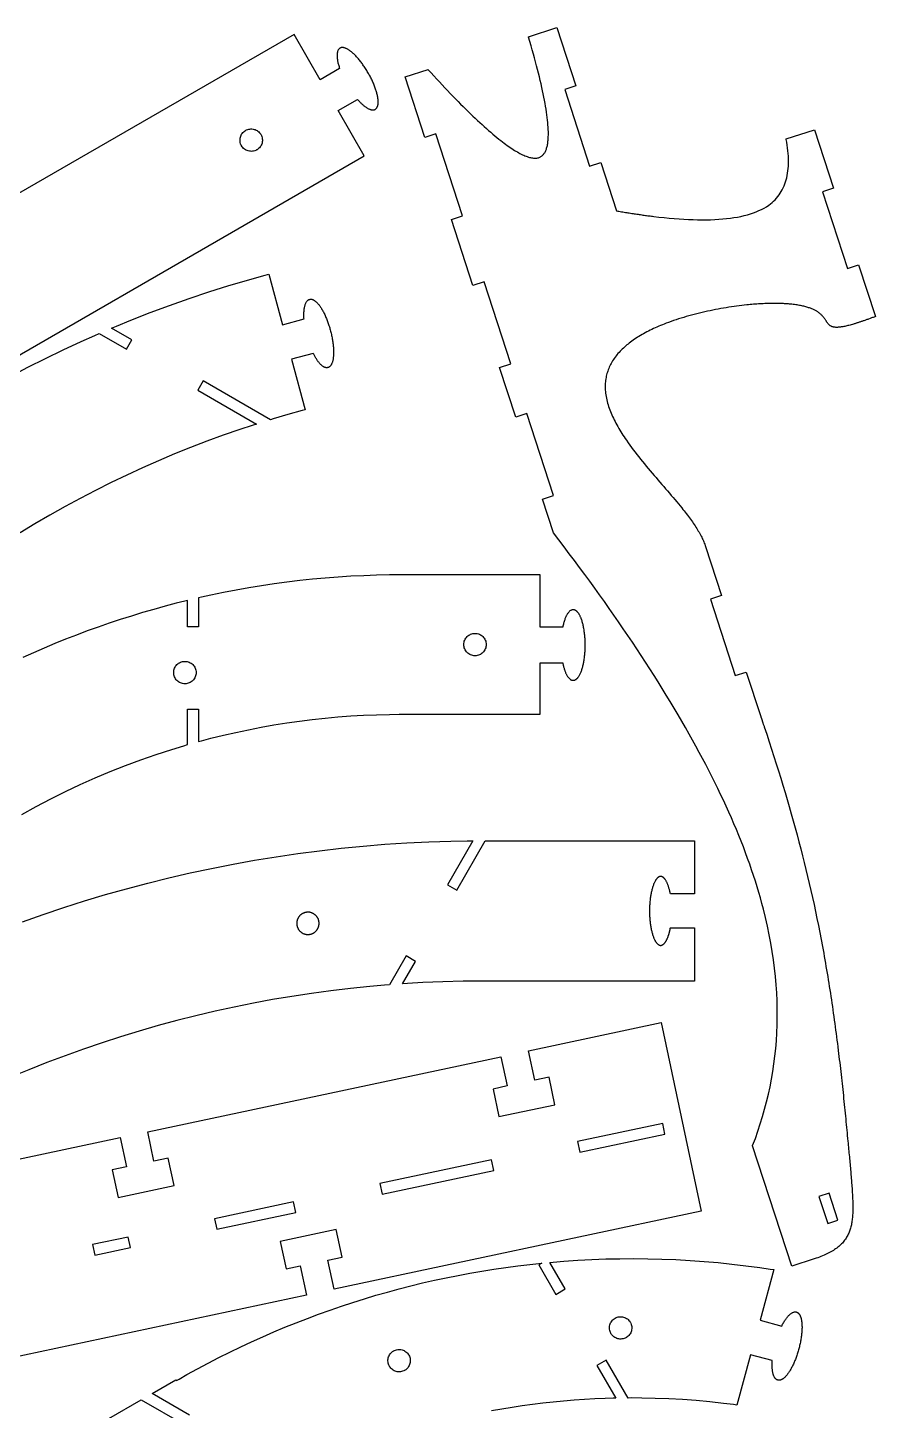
# Model space of a CAD drawing. Extents: x 0 to 281, y 0 to 387.
# Drawn here: x 135.7 to 281.4, y 148.9 to 386.7 of the extents above; entities that cross this region are included whole.
import ezdxf

# ---------------------------------------------------------------- set-up
doc = ezdxf.new("R2010")
doc.units = 0
doc.layers.get('0').update_dxf_attribs({"linetype": 'CONTINUOUS'})

msp = doc.modelspace()

# ---------------------------------------------------------------- linework, layer by layer
at = {"color": 0}
for points in [[(109.138, 315.919), (193.542, 364.651), (189.042, 372.444), (192.388, 374.376), (192.481, 374.269), (192.576, 374.167), (192.669, 374.065), (192.763, 373.967), (192.856, 373.872), (192.95, 373.781), (193.042, 373.692), (193.135, 373.606), (193.224, 373.522), (193.317, 373.442), (193.406, 373.365), (193.497, 373.292), (193.586, 373.219), (193.674, 373.154), (193.761, 373.09), (193.847, 373.031), (193.933, 372.974), (194.018, 372.919), (194.101, 372.869), (194.183, 372.824), (194.265, 372.781), (194.346, 372.743), (194.425, 372.708), (194.501, 372.678), (194.578, 372.649), (194.653, 372.626), (194.726, 372.606), (194.799, 372.592), (194.869, 372.581), (194.938, 372.574), (195.006, 372.569), (195.054, 372.569), (195.103, 372.574), (195.149, 372.581), (195.196, 372.588), (195.242, 372.599), (195.285, 372.612), (195.328, 372.628), (195.368, 372.644), (195.408, 372.665), (195.447, 372.688), (195.485, 372.713), (195.519, 372.737), (195.556, 372.768), (195.587, 372.799), (195.621, 372.833), (195.651, 372.868), (195.681, 372.906), (195.708, 372.944), (195.735, 372.987), (195.76, 373.031), (195.783, 373.078), (195.806, 373.124), (195.825, 373.174), (195.844, 373.226), (195.861, 373.281), (195.876, 373.335), (195.89, 373.393), (195.903, 373.451), (195.913, 373.513), (195.922, 373.574), (195.933, 373.678), (195.938, 373.785), (195.942, 373.897), (195.942, 374.013), (195.936, 374.133), (195.928, 374.256), (195.915, 374.385), (195.899, 374.517), (195.881, 374.649), (195.856, 374.787), (195.831, 374.929), (195.8, 375.074), (195.767, 375.219), (195.731, 375.369), (195.69, 375.522), (195.647, 375.676), (195.599, 375.833), (195.55, 375.992), (195.497, 376.151), (195.442, 376.315), (195.381, 376.479), (195.321, 376.644), (195.256, 376.813), (195.188, 376.981), (195.117, 377.149), (195.043, 377.319), (194.967, 377.492), (194.888, 377.662), (194.806, 377.835), (194.721, 378.006), (194.633, 378.179), (194.544, 378.351), (194.453, 378.522), (194.358, 378.692), (194.263, 378.862), (194.165, 379.033), (194.065, 379.201), (193.962, 379.368), (193.861, 379.531), (193.756, 379.694), (193.651, 379.858), (193.544, 380.018), (193.436, 380.174), (193.326, 380.331), (193.217, 380.485), (193.106, 380.635), (192.994, 380.783), (192.883, 380.928), (192.769, 381.069), (192.658, 381.21), (192.544, 381.344), (192.431, 381.478), (192.318, 381.606), (192.206, 381.731), (192.093, 381.851), (191.981, 381.969), (191.868, 382.081), (191.756, 382.19), (191.644, 382.293), (191.536, 382.393), (191.426, 382.487), (191.342, 382.556), (191.256, 382.624), (191.174, 382.688), (191.092, 382.751), (191.01, 382.81), (190.928, 382.862), (190.847, 382.917), (190.768, 382.965), (190.688, 383.011), (190.611, 383.054), (190.535, 383.092), (190.46, 383.129), (190.385, 383.162), (190.313, 383.192), (190.24, 383.217), (190.169, 383.24), (190.099, 383.26), (190.031, 383.274), (189.965, 383.287), (189.899, 383.294), (189.836, 383.299), (189.774, 383.301), (189.712, 383.299), (189.653, 383.293), (189.596, 383.283), (189.54, 383.269), (189.486, 383.253), (189.433, 383.231), (189.383, 383.206), (189.335, 383.178), (189.274, 383.133), (189.217, 383.083), (189.163, 383.026), (189.117, 382.965), (189.072, 382.894), (189.033, 382.822), (188.997, 382.743), (188.967, 382.658), (188.94, 382.567), (188.918, 382.472), (188.899, 382.372), (188.886, 382.267), (188.876, 382.156), (188.869, 382.043), (188.868, 381.924), (188.869, 381.801), (188.876, 381.674), (188.888, 381.543), (188.901, 381.406), (188.919, 381.268), (188.942, 381.126), (188.968, 380.979), (188.999, 380.831), (189.031, 380.678), (189.069, 380.522), (189.111, 380.362), (189.156, 380.203), (189.204, 380.037), (189.256, 379.872), (189.313, 379.703), (189.313, 379.703), (185.967, 377.769), (181.467, 385.565), (97.0631, 336.835)], [(132.702, 326.715), (135.701, 328.294), (138.728, 329.825), (141.782, 331.307), (144.864, 332.74), (147.192, 333.785), (147.971, 334.124), (152.661, 331.417), (153.586, 333.018), (150.094, 335.035), (150.918, 335.382), (153.401, 336.397), (156.731, 337.703), (160.081, 338.95), (163.453, 340.14), (166.844, 341.271), (170.256, 342.343), (173.685, 343.357), (176.268, 344.081), (177.132, 344.311), (179.461, 335.618), (183.193, 336.618), (183.182, 336.796), (183.175, 336.969), (183.171, 337.14), (183.168, 337.308), (183.171, 337.472), (183.174, 337.632), (183.182, 337.789), (183.19, 337.94), (183.203, 338.089), (183.218, 338.232), (183.236, 338.371), (183.257, 338.506), (183.282, 338.635), (183.308, 338.76), (183.339, 338.879), (183.371, 338.993), (183.407, 339.101), (183.443, 339.206), (183.485, 339.303), (183.528, 339.396), (183.574, 339.482), (183.624, 339.563), (183.675, 339.636), (183.729, 339.704), (183.786, 339.765), (183.846, 339.819), (183.91, 339.867), (183.975, 339.908), (184.042, 339.942), (184.114, 339.969), (184.167, 339.985), (184.222, 339.996), (184.278, 340.003), (184.335, 340.006), (184.393, 340.004), (184.45, 339.999), (184.51, 339.989), (184.568, 339.975), (184.628, 339.957), (184.689, 339.936), (184.75, 339.911), (184.811, 339.882), (184.872, 339.85), (184.935, 339.813), (184.997, 339.774), (185.06, 339.729), (185.124, 339.682), (185.189, 339.631), (185.25, 339.576), (185.314, 339.519), (185.378, 339.457), (185.442, 339.393), (185.507, 339.325), (185.571, 339.254), (185.635, 339.179), (185.699, 339.101), (185.764, 339.021), (185.828, 338.938), (185.892, 338.85), (185.954, 338.76), (186.036, 338.64), (186.117, 338.517), (186.197, 338.388), (186.276, 338.254), (186.356, 338.117), (186.433, 337.974), (186.511, 337.828), (186.589, 337.678), (186.664, 337.525), (186.739, 337.368), (186.814, 337.207), (186.886, 337.044), (186.958, 336.878), (187.029, 336.708), (187.099, 336.536), (187.165, 336.362), (187.232, 336.186), (187.297, 336.007), (187.361, 335.826), (187.424, 335.644), (187.483, 335.461), (187.542, 335.276), (187.599, 335.09), (187.653, 334.903), (187.707, 334.715), (187.757, 334.526), (187.807, 334.338), (187.851, 334.147), (187.896, 333.958), (187.939, 333.768), (187.976, 333.579), (188.014, 333.392), (188.049, 333.204), (188.082, 333.018), (188.11, 332.833), (188.139, 332.65), (188.164, 332.468), (188.185, 332.287), (188.204, 332.11), (188.221, 331.933), (188.236, 331.76), (188.247, 331.589), (188.257, 331.419), (188.264, 331.253), (188.268, 331.09), (188.271, 330.929), (188.271, 330.772), (188.267, 330.618), (188.261, 330.467), (188.253, 330.321), (188.242, 330.178), (188.228, 330.037), (188.214, 329.903), (188.193, 329.772), (188.172, 329.646), (188.149, 329.524), (188.122, 329.407), (188.093, 329.294), (188.061, 329.188), (188.028, 329.085), (187.99, 328.987), (187.965, 328.931), (187.94, 328.874), (187.914, 328.821), (187.885, 328.768), (187.857, 328.719), (187.825, 328.672), (187.793, 328.626), (187.761, 328.583), (187.728, 328.543), (187.693, 328.506), (187.658, 328.469), (187.622, 328.436), (187.585, 328.404), (187.547, 328.376), (187.508, 328.35), (187.468, 328.325), (187.428, 328.304), (187.386, 328.285), (187.344, 328.268), (187.303, 328.254), (187.258, 328.243), (187.215, 328.233), (187.171, 328.226), (187.125, 328.224), (187.082, 328.222), (187.033, 328.224), (186.989, 328.226), (186.94, 328.233), (186.893, 328.243), (186.844, 328.256), (186.782, 328.275), (186.717, 328.3), (186.651, 328.329), (186.586, 328.362), (186.521, 328.401), (186.453, 328.443), (186.386, 328.489), (186.319, 328.539), (186.253, 328.593), (186.185, 328.651), (186.117, 328.714), (186.05, 328.779), (185.982, 328.849), (185.914, 328.922), (185.846, 328.999), (185.778, 329.079), (185.71, 329.164), (185.642, 329.251), (185.574, 329.342), (185.507, 329.436), (185.439, 329.535), (185.372, 329.635), (185.307, 329.739), (185.239, 329.846), (185.172, 329.956), (185.107, 330.069), (185.042, 330.185), (184.976, 330.304), (184.911, 330.426), (184.847, 330.55), (184.785, 330.678), (181.053, 329.678), (183.382, 320.983), (182.881, 320.85), (180.381, 320.154), (177.892, 319.424), (177.396, 319.272), (165.84, 325.943), (164.915, 324.342), (174.993, 318.524), (174.278, 318.294), (172.139, 317.586), (169.303, 316.603), (166.486, 315.574), (163.69, 314.5), (160.914, 313.382), (158.158, 312.218), (155.424, 311.011), (152.71, 309.761), (150.021, 308.467), (147.351, 307.129), (144.707, 305.749), (142.086, 304.326), (139.489, 302.861), (136.917, 301.356), (134.37, 299.807)], [(134.667, 251.393), (137.133, 252.753), (139.626, 254.061), (142.147, 255.315), (144.693, 256.515), (147.265, 257.661), (149.861, 258.754), (152.481, 259.79), (155.122, 260.772), (157.786, 261.699), (160.471, 262.568), (162.497, 263.186), (163.175, 263.382), (163.175, 269.486), (165.025, 269.486), (165.025, 263.903), (165.561, 264.049), (167.172, 264.471), (169.328, 265.003), (171.49, 265.499), (173.661, 265.957), (175.837, 266.381), (178.021, 266.767), (180.211, 267.117), (182.406, 267.431), (184.604, 267.707), (186.808, 267.947), (189.017, 268.15), (191.228, 268.317), (193.443, 268.447), (195.66, 268.539), (197.879, 268.594), (199.544, 268.614), (223.813, 268.614), (223.813, 277.44), (227.676, 277.44), (227.704, 277.301), (227.735, 277.165), (227.765, 277.031), (227.797, 276.899), (227.831, 276.771), (227.865, 276.644), (227.9, 276.521), (227.938, 276.4), (227.975, 276.282), (228.014, 276.167), (228.053, 276.056), (228.094, 275.947), (228.136, 275.842), (228.179, 275.739), (228.222, 275.64), (228.268, 275.546), (228.313, 275.453), (228.36, 275.365), (228.407, 275.281), (228.456, 275.199), (228.506, 275.122), (228.556, 275.049), (228.606, 274.978), (228.658, 274.912), (228.71, 274.85), (228.764, 274.793), (228.817, 274.739), (228.872, 274.69), (228.928, 274.644), (228.983, 274.604), (229.04, 274.568), (229.083, 274.544), (229.126, 274.522), (229.171, 274.504), (229.214, 274.487), (229.258, 274.475), (229.303, 274.464), (229.347, 274.457), (229.392, 274.451), (229.436, 274.449), (229.482, 274.449), (229.526, 274.451), (229.571, 274.457), (229.615, 274.464), (229.66, 274.475), (229.704, 274.487), (229.749, 274.503), (229.793, 274.521), (229.838, 274.542), (229.881, 274.564), (229.924, 274.59), (229.967, 274.618), (230.01, 274.649), (230.053, 274.682), (230.094, 274.717), (230.136, 274.754), (230.178, 274.794), (230.218, 274.838), (230.258, 274.882), (230.297, 274.929), (230.336, 274.979), (230.397, 275.064), (230.457, 275.153), (230.515, 275.249), (230.572, 275.35), (230.628, 275.456), (230.682, 275.568), (230.736, 275.685), (230.787, 275.806), (230.838, 275.932), (230.886, 276.064), (230.935, 276.199), (230.981, 276.339), (231.025, 276.482), (231.068, 276.631), (231.11, 276.782), (231.149, 276.938), (231.186, 277.096), (231.224, 277.258), (231.257, 277.425), (231.29, 277.593), (231.321, 277.765), (231.35, 277.94), (231.378, 278.117), (231.403, 278.297), (231.426, 278.479), (231.447, 278.662), (231.467, 278.849), (231.483, 279.037), (231.499, 279.226), (231.511, 279.418), (231.522, 279.618), (231.532, 279.818), (231.537, 280.019), (231.542, 280.221), (231.543, 280.422), (231.543, 280.625), (231.54, 280.826), (231.535, 281.028), (231.528, 281.228), (231.518, 281.428), (231.507, 281.628), (231.493, 281.825), (231.476, 282.022), (231.458, 282.217), (231.439, 282.41), (231.417, 282.6), (231.392, 282.789), (231.365, 282.975), (231.338, 283.158), (231.307, 283.34), (231.275, 283.518), (231.24, 283.692), (231.204, 283.862), (231.165, 284.031), (231.126, 284.194), (231.085, 284.353), (231.04, 284.508), (230.996, 284.658), (230.949, 284.804), (230.899, 284.946), (230.861, 285.049), (230.822, 285.15), (230.782, 285.247), (230.74, 285.342), (230.699, 285.433), (230.656, 285.522), (230.612, 285.607), (230.568, 285.689), (230.522, 285.768), (230.476, 285.844), (230.431, 285.917), (230.383, 285.986), (230.335, 286.051), (230.286, 286.112), (230.236, 286.172), (230.186, 286.226), (230.136, 286.278), (230.085, 286.325), (230.033, 286.369), (229.981, 286.41), (229.928, 286.446), (229.875, 286.478), (229.821, 286.506), (229.767, 286.531), (229.711, 286.551), (229.657, 286.567), (229.601, 286.579), (229.546, 286.588), (229.489, 286.59), (229.433, 286.59), (229.358, 286.582), (229.283, 286.567), (229.21, 286.544), (229.136, 286.514), (229.065, 286.476), (228.993, 286.433), (228.924, 286.382), (228.854, 286.324), (228.786, 286.258), (228.719, 286.188), (228.653, 286.11), (228.589, 286.025), (228.525, 285.936), (228.463, 285.839), (228.403, 285.737), (228.343, 285.629), (228.285, 285.515), (228.228, 285.397), (228.172, 285.274), (228.119, 285.143), (228.067, 285.008), (228.017, 284.869), (227.968, 284.725), (227.921, 284.576), (227.875, 284.422), (227.832, 284.264), (227.79, 284.103), (227.75, 283.936), (227.713, 283.765), (227.676, 283.59), (227.676, 283.59), (223.813, 283.59), (223.813, 292.59), (199.547, 292.59), (197.888, 292.575), (195.676, 292.529), (193.465, 292.451), (191.258, 292.342), (189.051, 292.201), (186.849, 292.031), (184.649, 291.828), (182.45, 291.596), (180.257, 291.332), (178.067, 291.036), (175.881, 290.711), (173.7, 290.354), (171.522, 289.967), (169.351, 289.549), (167.185, 289.1), (165.564, 288.744), (165.025, 288.621), (165.025, 283.636), (163.175, 283.636), (163.175, 288.185), (162.688, 288.065), (161.225, 287.699), (159.283, 287.189), (157.349, 286.654), (155.421, 286.096), (153.503, 285.513), (151.593, 284.904), (149.692, 284.274), (147.8, 283.618), (145.917, 282.939), (144.043, 282.235), (142.178, 281.508), (140.324, 280.758), (138.479, 279.985), (136.646, 279.188), (134.821, 278.367)], [(134.771, 232.911), (138.314, 234.165), (141.878, 235.362), (145.46, 236.501), (149.057, 237.582), (152.674, 238.604), (156.303, 239.568), (159.95, 240.472), (163.611, 241.318), (167.286, 242.104), (170.975, 242.831), (174.675, 243.497), (178.389, 244.106), (182.114, 244.653), (185.846, 245.14), (189.592, 245.567), (193.342, 245.932), (197.103, 246.237), (200.871, 246.482), (204.646, 246.665), (208.428, 246.786), (211.268, 246.84), (212.214, 246.847), (207.846, 239.289), (209.45, 238.364), (214.357, 246.854), (250.328, 246.854), (250.328, 237.704), (246.192, 237.704), (246.164, 237.836), (246.139, 237.968), (246.11, 238.097), (246.081, 238.225), (246.05, 238.349), (246.018, 238.471), (245.985, 238.589), (245.95, 238.707), (245.918, 238.822), (245.882, 238.932), (245.846, 239.042), (245.807, 239.147), (245.768, 239.25), (245.729, 239.35), (245.692, 239.447), (245.65, 239.54), (245.61, 239.631), (245.568, 239.718), (245.525, 239.803), (245.482, 239.882), (245.439, 239.96), (245.393, 240.033), (245.35, 240.104), (245.304, 240.169), (245.26, 240.232), (245.214, 240.29), (245.168, 240.346), (245.121, 240.397), (245.075, 240.443), (245.028, 240.486), (244.979, 240.525), (244.935, 240.56), (244.889, 240.59), (244.842, 240.618), (244.796, 240.642), (244.75, 240.661), (244.703, 240.678), (244.657, 240.69), (244.61, 240.7), (244.564, 240.706), (244.518, 240.707), (244.471, 240.706), (244.425, 240.7), (244.378, 240.692), (244.332, 240.679), (244.286, 240.662), (244.242, 240.643), (244.196, 240.619), (244.15, 240.593), (244.104, 240.561), (244.06, 240.526), (244.014, 240.489), (243.968, 240.447), (243.924, 240.401), (243.878, 240.353), (243.835, 240.3), (243.789, 240.243), (243.746, 240.185), (243.7, 240.121), (243.657, 240.054), (243.614, 239.982), (243.56, 239.89), (243.51, 239.793), (243.457, 239.69), (243.407, 239.582), (243.36, 239.471), (243.311, 239.353), (243.264, 239.232), (243.221, 239.104), (243.175, 238.975), (243.135, 238.839), (243.093, 238.701), (243.053, 238.558), (243.014, 238.414), (242.978, 238.264), (242.942, 238.111), (242.907, 237.954), (242.875, 237.796), (242.843, 237.633), (242.814, 237.468), (242.786, 237.301), (242.761, 237.132), (242.736, 236.96), (242.714, 236.786), (242.693, 236.608), (242.675, 236.431), (242.66, 236.251), (242.643, 236.069), (242.632, 235.888), (242.621, 235.704), (242.611, 235.518), (242.604, 235.332), (242.6, 235.147), (242.599, 234.961), (242.596, 234.775), (242.599, 234.589), (242.603, 234.403), (242.607, 234.217), (242.614, 234.032), (242.624, 233.847), (242.635, 233.664), (242.649, 233.482), (242.661, 233.3), (242.678, 233.121), (242.696, 232.943), (242.718, 232.765), (242.739, 232.592), (242.764, 232.418), (242.789, 232.249), (242.814, 232.082), (242.843, 231.917), (242.875, 231.754), (242.907, 231.594), (242.939, 231.439), (242.975, 231.286), (243.011, 231.136), (243.05, 230.99), (243.089, 230.847), (243.131, 230.71), (243.174, 230.575), (243.218, 230.447), (243.261, 230.322), (243.299, 230.229), (243.335, 230.142), (243.371, 230.056), (243.407, 229.974), (243.446, 229.893), (243.482, 229.815), (243.521, 229.742), (243.561, 229.669), (243.6, 229.601), (243.642, 229.535), (243.682, 229.472), (243.724, 229.412), (243.764, 229.356), (243.807, 229.301), (243.849, 229.25), (243.889, 229.201), (243.932, 229.157), (243.975, 229.115), (244.018, 229.075), (244.06, 229.04), (244.103, 229.007), (244.146, 228.978), (244.189, 228.951), (244.232, 228.928), (244.275, 228.907), (244.318, 228.89), (244.36, 228.876), (244.403, 228.865), (244.443, 228.858), (244.486, 228.854), (244.528, 228.853), (244.568, 228.856), (244.61, 228.861), (244.65, 228.869), (244.693, 228.881), (244.735, 228.894), (244.775, 228.911), (244.818, 228.931), (244.86, 228.954), (244.903, 228.981), (244.943, 229.008), (244.985, 229.04), (245.028, 229.075), (245.068, 229.112), (245.11, 229.154), (245.15, 229.197), (245.193, 229.243), (245.232, 229.293), (245.274, 229.344), (245.314, 229.4), (245.353, 229.457), (245.393, 229.518), (245.432, 229.582), (245.471, 229.647), (245.51, 229.717), (245.549, 229.789), (245.585, 229.864), (245.621, 229.942), (245.657, 230.022), (245.693, 230.104), (245.729, 230.19), (245.749, 230.236), (245.767, 230.283), (245.785, 230.332), (245.821, 230.429), (245.836, 230.479), (245.854, 230.531), (245.871, 230.582), (245.889, 230.633), (245.906, 230.686), (245.921, 230.739), (245.939, 230.793), (245.953, 230.847), (245.971, 230.901), (245.985, 230.957), (246, 231.014), (246.017, 231.069), (246.031, 231.126), (246.046, 231.185), (246.06, 231.243), (246.075, 231.301), (246.089, 231.361), (246.103, 231.421), (246.114, 231.482), (246.128, 231.542), (246.142, 231.604), (246.156, 231.665), (246.168, 231.728), (246.178, 231.79), (246.192, 231.854), (246.192, 231.854), (250.328, 231.854), (250.328, 222.703), (213.131, 222.703), (210.528, 222.675), (207.06, 222.587), (203.592, 222.443), (200.993, 222.299), (200.128, 222.24), (202.367, 226.11), (200.761, 227.035), (197.896, 222.079), (197.053, 222.014), (194.521, 221.789), (191.156, 221.444), (187.799, 221.046), (184.45, 220.593), (181.114, 220.086), (177.786, 219.526), (174.474, 218.913), (171.171, 218.244), (167.882, 217.525), (164.607, 216.751), (161.343, 215.926), (158.099, 215.049), (154.867, 214.118), (151.653, 213.136), (148.453, 212.103), (145.274, 211.017), (142.11, 209.881), (138.964, 208.693), (135.839, 207.454), (132.734, 206.165)], [(111.947, 187.361), (151.569, 195.783), (152.64, 190.746), (150.196, 190.226), (151.204, 185.482), (160.839, 187.531), (159.829, 192.274), (157.383, 191.754), (156.314, 196.792), (217.061, 209.704), (218.133, 204.667), (215.686, 204.147), (216.696, 199.403), (226.329, 201.453), (225.322, 206.194), (222.878, 205.675), (222.878, 205.675), (221.807, 210.712), (244.614, 215.561), (251.511, 183.115), (188.347, 169.689), (187.278, 174.726), (189.722, 175.246), (188.715, 179.99), (179.079, 177.942), (180.089, 173.199), (182.533, 173.718), (183.604, 168.681), (97.3633, 150.35)], [(163.517, 148.046), (157.057, 151.775), (161.151, 154.139), (161.237, 153.99), (161.689, 154.25), (163.051, 155.019), (164.878, 156.025), (166.715, 157.004), (168.565, 157.96), (170.426, 158.89), (172.301, 159.794), (174.183, 160.674), (176.078, 161.529), (177.983, 162.358), (179.899, 163.161), (181.824, 163.938), (183.758, 164.69), (185.703, 165.417), (187.656, 166.117), (189.619, 166.79), (191.589, 167.44), (193.569, 168.061), (195.557, 168.658), (197.551, 169.226), (199.556, 169.769), (201.565, 170.288), (203.583, 170.778), (205.607, 171.24), (207.639, 171.678), (209.675, 172.087), (211.719, 172.471), (213.769, 172.828), (215.824, 173.158), (217.882, 173.46), (219.949, 173.733), (222.017, 173.983), (223.574, 174.151), (224.092, 174.201), (223.55, 173.89), (226.476, 168.822), (228.076, 169.747), (225.432, 174.329), (226.033, 174.385), (227.842, 174.529), (230.256, 174.694), (232.669, 174.819), (235.082, 174.908), (237.499, 174.958), (239.912, 174.972), (242.326, 174.951), (244.742, 174.89), (247.153, 174.792), (249.564, 174.658), (251.974, 174.487), (254.381, 174.278), (256.783, 174.033), (259.185, 173.749), (261.581, 173.429), (263.375, 173.165), (263.974, 173.072), (261.607, 164.379), (265.335, 163.365), (265.414, 163.524), (265.414, 163.524), (265.496, 163.678), (265.578, 163.828), (265.662, 163.974), (265.744, 164.115), (265.828, 164.251), (265.912, 164.383), (265.999, 164.51), (266.085, 164.631), (266.169, 164.747), (266.256, 164.858), (266.342, 164.962), (266.426, 165.063), (266.513, 165.158), (266.599, 165.247), (266.685, 165.328), (266.769, 165.404), (266.856, 165.476), (266.939, 165.54), (267.024, 165.596), (267.106, 165.647), (267.189, 165.692), (267.271, 165.731), (267.351, 165.761), (267.432, 165.785), (267.513, 165.803), (267.589, 165.813), (267.667, 165.815), (267.742, 165.81), (267.817, 165.797), (267.869, 165.783), (267.919, 165.767), (267.969, 165.747), (268.019, 165.721), (268.067, 165.694), (268.112, 165.661), (268.156, 165.626), (268.199, 165.587), (268.242, 165.547), (268.281, 165.501), (268.319, 165.451), (268.357, 165.401), (268.394, 165.344), (268.428, 165.286), (268.463, 165.226), (268.494, 165.161), (268.524, 165.094), (268.553, 165.024), (268.581, 164.951), (268.606, 164.874), (268.631, 164.794), (268.656, 164.712), (268.676, 164.629), (268.696, 164.542), (268.717, 164.451), (268.732, 164.36), (268.749, 164.265), (268.763, 164.169), (268.776, 164.069), (268.787, 163.965), (268.8, 163.826), (268.81, 163.683), (268.817, 163.533), (268.821, 163.383), (268.824, 163.226), (268.824, 163.067), (268.819, 162.904), (268.813, 162.74), (268.803, 162.571), (268.792, 162.401), (268.776, 162.226), (268.76, 162.051), (268.742, 161.872), (268.719, 161.692), (268.694, 161.51), (268.669, 161.326), (268.639, 161.142), (268.607, 160.956), (268.574, 160.769), (268.537, 160.581), (268.5, 160.392), (268.46, 160.203), (268.417, 160.015), (268.371, 159.824), (268.324, 159.635), (268.276, 159.446), (268.224, 159.258), (268.171, 159.069), (268.117, 158.883), (268.06, 158.696), (267.999, 158.511), (267.939, 158.333), (267.878, 158.154), (267.817, 157.979), (267.75, 157.806), (267.685, 157.635), (267.617, 157.467), (267.549, 157.301), (267.481, 157.136), (267.408, 156.976), (267.338, 156.819), (267.263, 156.663), (267.189, 156.511), (267.114, 156.364), (267.039, 156.219), (266.963, 156.076), (266.885, 155.94), (266.807, 155.806), (266.731, 155.676), (266.651, 155.549), (266.571, 155.428), (266.492, 155.31), (266.412, 155.197), (266.331, 155.087), (266.251, 154.985), (266.171, 154.886), (266.092, 154.79), (266.013, 154.701), (265.931, 154.619), (265.851, 154.54), (265.771, 154.467), (265.692, 154.4), (265.639, 154.358), (265.588, 154.318), (265.533, 154.282), (265.481, 154.247), (265.431, 154.215), (265.376, 154.186), (265.324, 154.161), (265.274, 154.138), (265.221, 154.117), (265.169, 154.099), (265.119, 154.083), (265.069, 154.071), (265.019, 154.061), (264.969, 154.054), (264.919, 154.05), (264.869, 154.047), (264.824, 154.049), (264.776, 154.053), (264.728, 154.058), (264.682, 154.068), (264.638, 154.079), (264.594, 154.094), (264.549, 154.111), (264.507, 154.132), (264.464, 154.154), (264.424, 154.181), (264.383, 154.208), (264.346, 154.24), (264.307, 154.275), (264.271, 154.311), (264.237, 154.351), (264.192, 154.404), (264.151, 154.462), (264.112, 154.525), (264.074, 154.59), (264.037, 154.66), (264.003, 154.733), (263.969, 154.811), (263.939, 154.89), (263.91, 154.976), (263.882, 155.063), (263.857, 155.154), (263.835, 155.249), (263.813, 155.346), (263.792, 155.447), (263.774, 155.551), (263.757, 155.658), (263.744, 155.767), (263.731, 155.879), (263.719, 155.996), (263.71, 156.114), (263.703, 156.235), (263.699, 156.358), (263.694, 156.483), (263.692, 156.612), (263.692, 156.744), (263.694, 156.876), (263.699, 157.011), (263.703, 157.149), (263.71, 157.29), (263.719, 157.431), (259.992, 158.444), (257.631, 149.769), (257.049, 149.85), (255.301, 150.068), (252.969, 150.324), (250.631, 150.539), (248.289, 150.712), (245.946, 150.844), (243.601, 150.936), (241.253, 150.986), (239.492, 150.997), (238.906, 150.994), (235.151, 157.494), (233.55, 156.569), (236.785, 150.965), (236.338, 150.956), (234.992, 150.915), (233.199, 150.84), (231.406, 150.742), (229.619, 150.619), (227.832, 150.472), (226.05, 150.301), (224.271, 150.106), (222.496, 149.886), (220.724, 149.644), (218.956, 149.379), (217.192, 149.089), (215.432, 148.776)], [(138.478, 141.049), (155.207, 150.707), (162.592, 146.443)]]:
    msp.add_lwpolyline(points, dxfattribs=at)
for points in [[(261.75, 268.164), (261.769, 268.106), (261.79, 268.044), (261.81, 267.986), (261.831, 267.926), (261.85, 267.867), (261.871, 267.807), (261.892, 267.747), (261.931, 267.628), (261.951, 267.569), (261.971, 267.51), (261.992, 267.45), (262.011, 267.39), (262.032, 267.331), (262.051, 267.271), (262.072, 267.213), (262.112, 267.093), (262.151, 266.975), (262.172, 266.915), (262.21, 266.797), (262.251, 266.678), (262.292, 266.56), (262.331, 266.442), (262.757, 265.16), (263.176, 263.888), (263.589, 262.621), (263.993, 261.362), (264.39, 260.111), (264.781, 258.867), (265.162, 257.626), (265.537, 256.393), (265.907, 255.165), (266.268, 253.942), (266.622, 252.724), (266.969, 251.508), (267.311, 250.297), (267.644, 249.09), (267.971, 247.885), (268.292, 246.683), (268.606, 245.482), (268.914, 244.283), (269.214, 243.086), (269.508, 241.889), (269.797, 240.693), (270.078, 239.497), (270.353, 238.3), (270.624, 237.103), (270.888, 235.904), (271.144, 234.703), (271.396, 233.501), (271.642, 232.296), (271.881, 231.089), (272.115, 229.878), (272.343, 228.664), (272.447, 228.096), (272.55, 227.529), (272.651, 226.96), (272.753, 226.39), (272.853, 225.819), (272.95, 225.249), (273.047, 224.675), (273.143, 224.103), (273.239, 223.529), (273.332, 222.954), (273.425, 222.379), (273.517, 221.803), (273.607, 221.226), (273.696, 220.65), (273.785, 220.072), (273.871, 219.494), (273.957, 218.915), (274.042, 218.337), (274.126, 217.758), (274.208, 217.178), (274.29, 216.599), (274.371, 216.018), (274.451, 215.439), (274.528, 214.858), (274.607, 214.278), (274.683, 213.697), (274.76, 213.115), (274.835, 212.535), (274.908, 211.954), (274.981, 211.374), (275.053, 210.793), (275.117, 210.269), (275.178, 209.747), (275.242, 209.225), (275.303, 208.703), (275.364, 208.181), (275.424, 207.66), (275.483, 207.139), (275.542, 206.619), (275.6, 206.1), (275.657, 205.582), (275.714, 205.067), (275.769, 204.551), (275.824, 204.038), (275.878, 203.525), (275.932, 203.015), (275.985, 202.507), (276.037, 202), (276.089, 201.496), (276.14, 200.993), (276.192, 200.494), (276.24, 199.997), (276.29, 199.503), (276.339, 199.011), (276.386, 198.522), (276.435, 198.036), (276.481, 197.554), (276.528, 197.075), (276.574, 196.599), (276.618, 196.126), (276.662, 195.657), (276.707, 195.193), (276.74, 194.844), (276.771, 194.5), (276.806, 194.157), (276.838, 193.817), (276.869, 193.481), (276.901, 193.146), (276.933, 192.815), (276.964, 192.486), (276.994, 192.16), (277.025, 191.837), (277.053, 191.518), (277.083, 191.201), (277.112, 190.888), (277.14, 190.576), (277.168, 190.269), (277.196, 189.965), (277.221, 189.664), (277.247, 189.367), (277.271, 189.071), (277.296, 188.781), (277.319, 188.492), (277.343, 188.207), (277.364, 187.926), (277.385, 187.649), (277.406, 187.374), (277.424, 187.103), (277.442, 186.835), (277.46, 186.571), (277.475, 186.311), (277.49, 186.054), (277.506, 185.772), (277.519, 185.496), (277.532, 185.222), (277.543, 184.954), (277.551, 184.689), (277.558, 184.429), (277.563, 184.172), (277.565, 183.921), (277.565, 183.674), (277.563, 183.429), (277.558, 183.19), (277.551, 182.954), (277.54, 182.722), (277.528, 182.494), (277.513, 182.269), (277.493, 182.05), (277.471, 181.833), (277.447, 181.619), (277.418, 181.411), (277.386, 181.206), (277.351, 181.003), (277.313, 180.804), (277.269, 180.61), (277.224, 180.418), (277.174, 180.229), (277.118, 180.044), (277.06, 179.862), (276.997, 179.685), (276.931, 179.508), (276.858, 179.337), (276.783, 179.168), (276.694, 178.986), (276.6, 178.808), (276.499, 178.633), (276.392, 178.462), (276.278, 178.294), (276.16, 178.129), (276.035, 177.968), (275.903, 177.81), (275.764, 177.656), (275.619, 177.503), (275.468, 177.354), (275.31, 177.208), (275.144, 177.065), (274.971, 176.925), (274.794, 176.788), (274.608, 176.653), (274.415, 176.521), (274.215, 176.392), (274.008, 176.265), (273.794, 176.142), (273.572, 176.019), (273.343, 175.901), (273.107, 175.783), (272.862, 175.669), (272.61, 175.557), (272.35, 175.447), (272.083, 175.34), (271.808, 175.235), (271.525, 175.131), (271.233, 175.029), (270.935, 174.929), (267.058, 173.671), (260.328, 194.382), (260.339, 194.407), (260.803, 195.646), (261.243, 196.892), (261.657, 198.146), (262.043, 199.407), (262.403, 200.676), (262.735, 201.954), (263.043, 203.239), (263.322, 204.532), (263.574, 205.833), (263.799, 207.143), (263.994, 208.46), (264.164, 209.786), (264.303, 211.119), (264.417, 212.461), (264.5, 213.811), (264.553, 215.171), (264.581, 216.538), (264.578, 217.914), (264.544, 219.297), (264.483, 220.69), (264.39, 222.093), (264.269, 223.503), (264.117, 224.922), (263.935, 226.35), (263.721, 227.787), (263.478, 229.233), (263.203, 230.689), (262.899, 232.153), (262.563, 233.626), (262.194, 235.11), (261.943, 236.061), (261.678, 237.018), (261.4, 237.976), (261.11, 238.94), (260.808, 239.907), (260.493, 240.878), (260.165, 241.851), (259.826, 242.829), (259.475, 243.811), (259.11, 244.796), (258.735, 245.785), (258.346, 246.776), (257.947, 247.772), (257.535, 248.771), (257.112, 249.774), (256.678, 250.779), (256.232, 251.787), (255.775, 252.801), (255.306, 253.817), (254.826, 254.835), (254.335, 255.858), (253.832, 256.883), (253.319, 257.912), (252.796, 258.944), (252.26, 259.979), (251.715, 261.017), (251.16, 262.06), (250.593, 263.103), (250.017, 264.151), (249.428, 265.201), (248.8, 266.311), (248.16, 267.424), (247.51, 268.54), (246.846, 269.658), (246.175, 270.781), (245.492, 271.907), (244.799, 273.035), (244.094, 274.167), (243.378, 275.301), (242.656, 276.44), (241.919, 277.581), (241.175, 278.724), (240.419, 279.871), (239.653, 281.021), (238.878, 282.174), (238.092, 283.329), (237.296, 284.487), (236.49, 285.649), (235.675, 286.813), (234.85, 287.981), (234.015, 289.15), (233.172, 290.324), (232.318, 291.499), (231.453, 292.676), (230.582, 293.858), (229.7, 295.042), (228.808, 296.228), (227.908, 297.417), (226.999, 298.61), (226.081, 299.804), (226.078, 299.804), (226.078, 299.806), (226.076, 299.808), (226.076, 299.81), (226.075, 299.81), (226.075, 299.811), (226.074, 299.811), (226.074, 299.813), (226.072, 299.813), (226.072, 299.814), (224.188, 305.617), (226.089, 306.235), (221.5, 320.357), (219.596, 319.739), (216.826, 328.268), (218.728, 328.886), (214.14, 343.01), (212.237, 342.392), (208.56, 353.706), (210.464, 354.324), (205.874, 368.447), (203.971, 367.829), (200.587, 378.247), (204.51, 379.522), (204.524, 379.506), (204.525, 379.504), (204.542, 379.486), (205.035, 378.944), (205.524, 378.412), (206.007, 377.888), (206.485, 377.374), (206.96, 376.868), (207.428, 376.371), (207.89, 375.883), (208.346, 375.406), (208.8, 374.936), (209.246, 374.476), (209.688, 374.025), (210.124, 373.583), (210.553, 373.151), (210.981, 372.729), (211.4, 372.317), (211.814, 371.914), (212.221, 371.519), (212.626, 371.135), (213.024, 370.761), (213.415, 370.396), (213.801, 370.042), (214.183, 369.697), (214.557, 369.361), (214.926, 369.036), (215.29, 368.721), (215.647, 368.417), (216, 368.121), (216.346, 367.836), (216.685, 367.563), (217.019, 367.297), (217.303, 367.079), (217.581, 366.868), (217.853, 366.665), (218.122, 366.469), (218.385, 366.283), (218.644, 366.104), (218.9, 365.933), (219.15, 365.771), (219.394, 365.617), (219.635, 365.471), (219.871, 365.332), (220.101, 365.203), (220.326, 365.082), (220.547, 364.968), (220.764, 364.864), (220.974, 364.768), (221.181, 364.681), (221.381, 364.601), (221.576, 364.531), (221.767, 364.468), (221.953, 364.414), (222.132, 364.369), (222.307, 364.332), (222.476, 364.304), (222.642, 364.285), (222.8, 364.275), (222.953, 364.272), (223.101, 364.279), (223.244, 364.296), (223.382, 364.321), (223.514, 364.354), (223.622, 364.389), (223.726, 364.432), (223.826, 364.479), (223.924, 364.535), (224.018, 364.596), (224.107, 364.665), (224.194, 364.739), (224.276, 364.821), (224.357, 364.908), (224.432, 365.001), (224.503, 365.103), (224.574, 365.21), (224.638, 365.322), (224.7, 365.443), (224.758, 365.569), (224.813, 365.701), (224.862, 365.84), (224.91, 365.986), (224.953, 366.139), (224.994, 366.297), (225.032, 366.461), (225.065, 366.633), (225.094, 366.811), (225.121, 366.994), (225.143, 367.185), (225.163, 367.382), (225.178, 367.585), (225.19, 367.794), (225.2, 368.01), (225.203, 368.232), (225.207, 368.461), (225.203, 368.822), (225.19, 369.197), (225.171, 369.586), (225.143, 369.989), (225.107, 370.406), (225.064, 370.836), (225.013, 371.279), (224.953, 371.737), (224.888, 372.208), (224.814, 372.692), (224.732, 373.189), (224.642, 373.7), (224.546, 374.224), (224.442, 374.76), (224.328, 375.31), (224.21, 375.872), (224.085, 376.447), (223.951, 377.036), (223.81, 377.636), (223.66, 378.25), (223.507, 378.875), (223.344, 379.514), (223.175, 380.164), (222.999, 380.828), (222.814, 381.503), (222.624, 382.189), (222.426, 382.889), (222.221, 383.6), (222.01, 384.324), (221.792, 385.058), (221.788, 385.076), (221.785, 385.079), (221.782, 385.096), (221.781, 385.099), (221.775, 385.117), (221.775, 385.119), (221.771, 385.131), (226.667, 386.722), (229.922, 376.703), (228.021, 376.085), (232.3, 362.912), (234.203, 363.531), (236.903, 355.221), (237.128, 355.181), (237.351, 355.142), (237.574, 355.103), (237.797, 355.065), (238.018, 355.026), (238.24, 354.99), (238.46, 354.953), (238.678, 354.917), (238.899, 354.882), (239.117, 354.846), (239.335, 354.811), (239.551, 354.778), (239.768, 354.744), (239.983, 354.711), (240.199, 354.678), (240.412, 354.646), (240.625, 354.614), (240.839, 354.583), (241.05, 354.553), (241.26, 354.522), (241.471, 354.493), (241.682, 354.464), (241.892, 354.435), (242.1, 354.407), (242.308, 354.379), (242.515, 354.353), (242.721, 354.326), (242.926, 354.3), (243.132, 354.274), (243.335, 354.249), (244.232, 354.144), (245.115, 354.049), (245.983, 353.964), (246.838, 353.89), (247.676, 353.826), (248.5, 353.772), (249.31, 353.731), (250.103, 353.7), (250.881, 353.679), (251.642, 353.671), (252.388, 353.674), (253.117, 353.689), (253.828, 353.717), (254.524, 353.756), (255.2, 353.807), (255.86, 353.871), (256.503, 353.947), (257.126, 354.037), (257.732, 354.14), (258.318, 354.256), (258.885, 354.386), (259.433, 354.529), (259.963, 354.686), (260.471, 354.857), (260.96, 355.042), (261.428, 355.242), (261.878, 355.456), (262.303, 355.683), (262.71, 355.928), (263.094, 356.186), (263.392, 356.407), (263.674, 356.639), (263.943, 356.881), (264.197, 357.132), (264.438, 357.393), (264.665, 357.664), (264.878, 357.946), (265.078, 358.236), (265.265, 358.536), (265.439, 358.847), (265.599, 359.167), (265.744, 359.496), (265.878, 359.835), (265.999, 360.183), (266.106, 360.54), (266.2, 360.908), (266.282, 361.285), (266.351, 361.671), (266.407, 362.065), (266.45, 362.469), (266.481, 362.883), (266.499, 363.306), (266.506, 363.737), (266.499, 364.178), (266.478, 364.626), (266.449, 365.086), (266.406, 365.553), (266.35, 366.029), (266.283, 366.514), (266.203, 367.007), (266.114, 367.51), (266.112, 367.514), (266.112, 367.517), (266.11, 367.521), (266.11, 367.525), (266.11, 367.528), (266.11, 367.532), (266.108, 367.533), (266.108, 367.537), (266.107, 367.54), (266.107, 367.544), (266.106, 367.549), (266.106, 367.553), (266.103, 367.556), (266.103, 367.561), (266.103, 367.567), (266.103, 367.568), (266.101, 367.571), (266.101, 367.575), (270.99, 369.164), (274.264, 359.089), (272.362, 358.471), (276.642, 345.299), (278.544, 345.917), (281.435, 337.019), (281.368, 336.994), (281.221, 336.94), (281.078, 336.888), (280.938, 336.835), (280.799, 336.783), (280.66, 336.733), (280.521, 336.683), (280.253, 336.588), (280.122, 336.54), (279.992, 336.494), (279.862, 336.449), (279.735, 336.404), (279.61, 336.36), (279.485, 336.317), (279.364, 336.275), (279.242, 336.233), (279.122, 336.193), (279.006, 336.154), (278.889, 336.115), (278.774, 336.076), (278.661, 336.04), (278.549, 336.003), (278.439, 335.968), (278.328, 335.933), (278.221, 335.899), (278.117, 335.865), (278.013, 335.833), (277.91, 335.801), (277.808, 335.771), (277.708, 335.742), (277.493, 335.678), (277.285, 335.618), (277.083, 335.563), (276.889, 335.511), (276.701, 335.463), (276.519, 335.418), (276.346, 335.378), (276.178, 335.34), (276.017, 335.307), (275.86, 335.278), (275.713, 335.251), (275.569, 335.229), (275.431, 335.21), (275.299, 335.194), (275.172, 335.182), (275.05, 335.174), (274.935, 335.168), (274.822, 335.165), (274.715, 335.165), (274.614, 335.169), (274.515, 335.176), (274.422, 335.186), (274.333, 335.2), (274.247, 335.217), (274.167, 335.235), (274.089, 335.257), (274.014, 335.282), (273.943, 335.31), (273.875, 335.34), (273.811, 335.372), (273.749, 335.408), (273.678, 335.454), (273.61, 335.504), (273.547, 335.557), (273.485, 335.611), (273.428, 335.669), (273.372, 335.731), (273.318, 335.793), (273.265, 335.858), (273.214, 335.925), (273.164, 335.996), (273.114, 336.067), (273.064, 336.14), (273.014, 336.215), (272.964, 336.292), (272.912, 336.369), (272.86, 336.449), (272.807, 336.529), (272.75, 336.611), (272.693, 336.693), (272.632, 336.776), (272.569, 336.86), (272.503, 336.944), (272.432, 337.029), (272.358, 337.114), (272.281, 337.199), (272.197, 337.283), (272.11, 337.368), (272.017, 337.453), (271.918, 337.537), (271.814, 337.621), (271.728, 337.685), (271.642, 337.747), (271.55, 337.81), (271.453, 337.872), (271.353, 337.933), (271.25, 337.993), (271.142, 338.054), (271.028, 338.112), (270.911, 338.171), (270.79, 338.229), (270.664, 338.286), (270.533, 338.342), (270.396, 338.396), (270.257, 338.45), (270.112, 338.501), (269.963, 338.553), (269.807, 338.603), (269.646, 338.651), (269.482, 338.699), (269.311, 338.744), (269.135, 338.789), (268.953, 338.832), (268.767, 338.874), (268.575, 338.914), (268.378, 338.951), (268.174, 338.987), (267.965, 339.022), (267.75, 339.054), (267.528, 339.085), (267.303, 339.114), (267.069, 339.14), (266.875, 339.16), (266.676, 339.179), (266.474, 339.196), (266.268, 339.211), (266.057, 339.226), (265.842, 339.239), (265.624, 339.25), (265.401, 339.26), (265.175, 339.268), (264.944, 339.274), (264.71, 339.279), (264.471, 339.283), (264.232, 339.285), (263.985, 339.285), (263.737, 339.283), (263.485, 339.281), (263.231, 339.275), (262.971, 339.268), (262.708, 339.26), (262.443, 339.25), (262.174, 339.239), (261.901, 339.225), (261.625, 339.21), (261.346, 339.193), (261.065, 339.174), (260.778, 339.153), (260.492, 339.131), (260.2, 339.106), (259.907, 339.079), (259.61, 339.051), (259.31, 339.021), (258.885, 338.975), (258.456, 338.926), (258.021, 338.872), (257.582, 338.815), (257.14, 338.754), (256.694, 338.69), (256.244, 338.622), (255.793, 338.549), (255.339, 338.474), (254.882, 338.393), (254.425, 338.31), (253.965, 338.222), (253.503, 338.131), (253.044, 338.036), (252.583, 337.938), (252.122, 337.836), (251.66, 337.729), (251.201, 337.619), (250.743, 337.507), (250.285, 337.39), (249.831, 337.269), (249.378, 337.144), (248.928, 337.017), (248.482, 336.886), (248.037, 336.75), (247.596, 336.612), (247.16, 336.469), (246.731, 336.324), (246.303, 336.175), (245.882, 336.022), (245.467, 335.865), (245.142, 335.74), (244.822, 335.612), (244.507, 335.482), (244.194, 335.35), (243.885, 335.217), (243.583, 335.081), (243.283, 334.942), (242.989, 334.801), (242.697, 334.66), (242.41, 334.515), (242.128, 334.369), (241.853, 334.222), (241.581, 334.072), (241.313, 333.921), (241.05, 333.767), (240.792, 333.611), (240.539, 333.454), (240.29, 333.294), (240.047, 333.135), (239.81, 332.972), (239.578, 332.807), (239.35, 332.642), (239.128, 332.474), (238.912, 332.304), (238.701, 332.133), (238.497, 331.96), (238.297, 331.786), (238.103, 331.61), (237.917, 331.432), (237.735, 331.253), (237.542, 331.056), (237.357, 330.856), (237.178, 330.653), (237.008, 330.45), (236.844, 330.244), (236.688, 330.037), (236.537, 329.829), (236.394, 329.618), (236.26, 329.406), (236.131, 329.193), (236.008, 328.978), (235.894, 328.761), (235.785, 328.543), (235.685, 328.324), (235.592, 328.103), (235.503, 327.879), (235.424, 327.656), (235.35, 327.431), (235.283, 327.204), (235.224, 326.976), (235.171, 326.747), (235.124, 326.517), (235.083, 326.285), (235.05, 326.051), (235.024, 325.817), (235.003, 325.582), (234.989, 325.346), (234.982, 325.108), (234.982, 324.869), (234.987, 324.629), (235, 324.389), (235.021, 324.112), (235.051, 323.835), (235.09, 323.556), (235.135, 323.275), (235.189, 322.994), (235.251, 322.711), (235.319, 322.428), (235.396, 322.144), (235.478, 321.858), (235.569, 321.572), (235.667, 321.285), (235.771, 320.997), (235.882, 320.708), (235.999, 320.419), (236.122, 320.129), (236.251, 319.839), (236.385, 319.549), (236.528, 319.257), (236.675, 318.964), (236.828, 318.672), (236.985, 318.379), (237.149, 318.086), (237.317, 317.793), (237.49, 317.499), (237.669, 317.206), (237.851, 316.911), (238.039, 316.618), (238.231, 316.324), (238.426, 316.029), (238.626, 315.736), (238.91, 315.328), (239.203, 314.919), (239.5, 314.513), (239.803, 314.106), (240.112, 313.7), (240.425, 313.294), (240.742, 312.89), (241.065, 312.487), (241.389, 312.086), (241.717, 311.685), (242.047, 311.286), (242.378, 310.889), (242.713, 310.493), (243.047, 310.099), (243.382, 309.706), (243.718, 309.315), (244.053, 308.926), (244.385, 308.54), (244.719, 308.156), (245.05, 307.774), (245.378, 307.394), (245.703, 307.018), (246.028, 306.643), (246.346, 306.271), (246.66, 305.903), (246.971, 305.536), (247.276, 305.174), (247.576, 304.814), (247.869, 304.457), (248.157, 304.104), (248.356, 303.857), (248.55, 303.61), (248.742, 303.367), (248.928, 303.124), (249.112, 302.883), (249.293, 302.643), (249.468, 302.407), (249.64, 302.171), (249.807, 301.938), (249.971, 301.706), (250.128, 301.475), (250.283, 301.247), (250.433, 301.021), (250.578, 300.796), (250.719, 300.574), (250.857, 300.353), (250.987, 300.133), (251.114, 299.917), (251.235, 299.701), (251.353, 299.489), (251.464, 299.276), (251.571, 299.068), (251.672, 298.86), (251.768, 298.656), (251.858, 298.451), (251.943, 298.25), (252.024, 298.05), (252.096, 297.853), (252.165, 297.658), (252.228, 297.464), (254.963, 289.049), (253.06, 288.431), (257.34, 275.26), (259.243, 275.876), (261.728, 268.224), (261.75, 268.164)], [(175.067, 365.704), (175.024, 365.679), (174.892, 365.612), (174.711, 365.544), (174.528, 365.493), (174.342, 365.46), (174.156, 365.444), (173.969, 365.449), (173.786, 365.472), (173.606, 365.511), (173.429, 365.567), (173.26, 365.64), (173.097, 365.731), (172.943, 365.835), (172.799, 365.956), (172.665, 366.092), (172.544, 366.243), (172.461, 366.367), (172.438, 366.408), (172.413, 366.451), (172.347, 366.585), (172.276, 366.763), (172.224, 366.947), (172.193, 367.133), (172.179, 367.319), (172.183, 367.506), (172.206, 367.688), (172.244, 367.869), (172.301, 368.044), (172.374, 368.215), (172.462, 368.376), (172.568, 368.531), (172.688, 368.676), (172.824, 368.81), (172.976, 368.931), (173.099, 369.013), (173.142, 369.037), (173.185, 369.063), (173.317, 369.126), (173.497, 369.199), (173.681, 369.249), (173.867, 369.281), (174.053, 369.294), (174.237, 369.292), (174.422, 369.269), (174.603, 369.231), (174.778, 369.174), (174.949, 369.101), (175.111, 369.013), (175.265, 368.906), (175.41, 368.786), (175.543, 368.649), (175.663, 368.499), (175.744, 368.376), (175.769, 368.333), (175.796, 368.292), (175.861, 368.158), (175.931, 367.978), (175.981, 367.794), (176.015, 367.61), (176.029, 367.422), (176.025, 367.237), (176.003, 367.053), (175.962, 366.872), (175.906, 366.697), (175.835, 366.526), (175.744, 366.362), (175.64, 366.21), (175.519, 366.065), (175.383, 365.931), (175.231, 365.811), (175.11, 365.729), (175.067, 365.704)], [(212.593, 278.678), (212.544, 278.678), (212.396, 278.688), (212.206, 278.717), (212.021, 278.764), (211.844, 278.828), (211.675, 278.91), (211.517, 279.006), (211.368, 279.117), (211.232, 279.24), (211.108, 279.378), (210.997, 279.526), (210.9, 279.685), (210.819, 279.853), (210.754, 280.029), (210.707, 280.214), (210.678, 280.406), (210.668, 280.553), (210.668, 280.651), (210.678, 280.799), (210.707, 280.99), (210.754, 281.175), (210.819, 281.351), (210.9, 281.519), (210.997, 281.678), (211.108, 281.826), (211.232, 281.964), (211.368, 282.088), (211.517, 282.199), (211.675, 282.294), (211.844, 282.376), (212.021, 282.44), (212.206, 282.487), (212.396, 282.517), (212.544, 282.528), (212.642, 282.528), (212.79, 282.517), (212.981, 282.487), (213.165, 282.44), (213.343, 282.376), (213.511, 282.294), (213.669, 282.199), (213.818, 282.088), (213.954, 281.964), (214.079, 281.826), (214.189, 281.678), (214.286, 281.519), (214.367, 281.351), (214.432, 281.175), (214.479, 280.99), (214.508, 280.799), (214.518, 280.651), (214.518, 280.553), (214.508, 280.406), (214.479, 280.214), (214.432, 280.029), (214.367, 279.853), (214.286, 279.685), (214.189, 279.526), (214.079, 279.378), (213.954, 279.24), (213.818, 279.117), (213.669, 279.006), (213.511, 278.91), (213.343, 278.828), (213.165, 278.764), (212.981, 278.717), (212.79, 278.688), (212.642, 278.678), (212.593, 278.678)], [(162.7, 273.857), (162.651, 273.857), (162.503, 273.867), (162.313, 273.896), (162.128, 273.943), (161.951, 274.008), (161.783, 274.089), (161.624, 274.186), (161.476, 274.297), (161.339, 274.421), (161.215, 274.557), (161.104, 274.706), (161.007, 274.864), (160.926, 275.033), (160.861, 275.21), (160.814, 275.394), (160.785, 275.586), (160.775, 275.733), (160.775, 275.832), (160.785, 275.979), (160.814, 276.171), (160.861, 276.354), (160.926, 276.532), (161.007, 276.7), (161.104, 276.858), (161.215, 277.007), (161.339, 277.143), (161.476, 277.268), (161.624, 277.378), (161.783, 277.475), (161.951, 277.556), (162.128, 277.621), (162.313, 277.668), (162.503, 277.697), (162.651, 277.707), (162.75, 277.707), (162.897, 277.697), (163.087, 277.668), (163.272, 277.621), (163.45, 277.556), (163.618, 277.475), (163.776, 277.378), (163.925, 277.268), (164.061, 277.143), (164.186, 277.007), (164.296, 276.858), (164.393, 276.7), (164.474, 276.532), (164.539, 276.354), (164.586, 276.171), (164.615, 275.979), (164.625, 275.832), (164.625, 275.733), (164.615, 275.586), (164.586, 275.394), (164.539, 275.21), (164.474, 275.033), (164.393, 274.864), (164.296, 274.706), (164.186, 274.557), (164.061, 274.421), (163.925, 274.297), (163.776, 274.186), (163.618, 274.089), (163.45, 274.008), (163.272, 273.943), (163.087, 273.896), (162.897, 273.867), (162.75, 273.857), (162.7, 273.857)], [(181.929, 232.643), (181.932, 232.571), (181.936, 232.497), (181.943, 232.425), (181.956, 232.353), (181.967, 232.281), (181.985, 232.208), (182.003, 232.138), (182.025, 232.068), (182.049, 231.999), (182.075, 231.931), (182.103, 231.862), (182.135, 231.797), (182.171, 231.732), (182.207, 231.668), (182.246, 231.606), (182.285, 231.544), (182.328, 231.486), (182.374, 231.428), (182.421, 231.372), (182.471, 231.317), (182.521, 231.265), (182.575, 231.214), (182.631, 231.165), (182.686, 231.119), (182.746, 231.075), (182.807, 231.033), (182.867, 230.993), (182.932, 230.957), (182.996, 230.922), (183.061, 230.89), (183.128, 230.862), (183.199, 230.836), (183.267, 230.813), (183.336, 230.793), (183.407, 230.775), (183.478, 230.76), (183.55, 230.747), (183.624, 230.739), (183.696, 230.732), (183.768, 230.728), (183.842, 230.726), (183.914, 230.728), (183.989, 230.732), (184.06, 230.737), (184.132, 230.747), (184.206, 230.758), (184.278, 230.774), (184.349, 230.79), (184.418, 230.81), (184.489, 230.832), (184.557, 230.857), (184.624, 230.883), (184.692, 230.912), (184.757, 230.944), (184.821, 230.979), (184.885, 231.017), (184.946, 231.056), (185.006, 231.097), (185.064, 231.142), (185.121, 231.189), (185.175, 231.237), (185.225, 231.287), (185.275, 231.339), (185.321, 231.393), (185.367, 231.45), (185.41, 231.507), (185.45, 231.565), (185.489, 231.625), (185.525, 231.688), (185.557, 231.75), (185.589, 231.814), (185.618, 231.881), (185.646, 231.947), (185.671, 232.014), (185.692, 232.082), (185.711, 232.151), (185.729, 232.221), (185.743, 232.29), (185.757, 232.361), (185.767, 232.432), (185.775, 232.504), (185.778, 232.575), (185.781, 232.647), (185.781, 232.718), (185.778, 232.79), (185.771, 232.861), (185.761, 232.932), (185.75, 233.003), (185.736, 233.072), (185.721, 233.142), (185.7, 233.211), (185.678, 233.279), (185.653, 233.346), (185.625, 233.411), (185.596, 233.475), (185.564, 233.537), (185.528, 233.599), (185.492, 233.658), (185.453, 233.718), (185.41, 233.775), (185.367, 233.832), (185.321, 233.886), (185.275, 233.939), (185.225, 233.99), (185.175, 234.039), (185.124, 234.086), (185.068, 234.132), (185.011, 234.175), (184.956, 234.218), (184.896, 234.257), (184.836, 234.294), (184.775, 234.329), (184.714, 234.364), (184.65, 234.394), (184.585, 234.422), (184.518, 234.449), (184.453, 234.472), (184.385, 234.494), (184.317, 234.513), (184.249, 234.529), (184.178, 234.543), (184.107, 234.553), (184.036, 234.561), (183.967, 234.565), (183.896, 234.568), (183.825, 234.568), (183.753, 234.564), (183.682, 234.557), (183.611, 234.55), (183.542, 234.537), (183.471, 234.525), (183.403, 234.507), (183.332, 234.489), (183.264, 234.468), (183.199, 234.443), (183.132, 234.418), (183.067, 234.39), (183.003, 234.358), (182.939, 234.326), (182.875, 234.292), (182.817, 234.254), (182.757, 234.214), (182.699, 234.174), (182.642, 234.129), (182.586, 234.085), (182.535, 234.037), (182.482, 233.987), (182.432, 233.936), (182.385, 233.883), (182.339, 233.829), (182.296, 233.772), (182.257, 233.714), (182.217, 233.654), (182.2, 233.624), (182.182, 233.593), (182.164, 233.563), (182.149, 233.531), (182.132, 233.5), (182.117, 233.468), (182.1, 233.436), (182.086, 233.403), (182.074, 233.371), (182.06, 233.338), (182.049, 233.304), (182.035, 233.271), (182.025, 233.236), (182.014, 233.203), (182.003, 233.168), (181.996, 233.135), (181.985, 233.1), (181.978, 233.065), (181.971, 233.032), (181.964, 232.997), (181.957, 232.961), (181.953, 232.926), (181.946, 232.892), (181.942, 232.857), (181.939, 232.822), (181.935, 232.786), (181.935, 232.75), (181.932, 232.714), (181.932, 232.679), (181.929, 232.643)], [(230.626, 193.297), (245.251, 196.407), (244.868, 198.215), (230.24, 195.107), (230.626, 193.297)], [(196.215, 187.875), (196.6, 186.065), (215.808, 190.149), (215.422, 191.957), (196.215, 187.875)], [(275.003, 181.582), (273.5, 186.208), (271.74, 185.636), (273.243, 181.011), (275.003, 181.582)], [(167.79, 181.833), (168.175, 180.024), (181.779, 182.915), (181.396, 184.725), (167.79, 181.833)], [(147.207, 175.567), (153.356, 176.874), (152.971, 178.683), (146.822, 177.376), (147.207, 175.567)], [(235.967, 162.094), (235.942, 162.136), (235.875, 162.269), (235.806, 162.451), (235.756, 162.633), (235.721, 162.819), (235.707, 163.004), (235.713, 163.19), (235.733, 163.374), (235.774, 163.554), (235.831, 163.731), (235.901, 163.901), (235.992, 164.065), (236.096, 164.219), (236.217, 164.362), (236.353, 164.497), (236.506, 164.617), (236.626, 164.699), (236.713, 164.749), (236.844, 164.815), (237.026, 164.883), (237.208, 164.935), (237.394, 164.967), (237.581, 164.981), (237.767, 164.976), (237.951, 164.956), (238.131, 164.915), (238.306, 164.86), (238.476, 164.786), (238.639, 164.697), (238.794, 164.592), (238.938, 164.471), (239.071, 164.335), (239.192, 164.185), (239.276, 164.061), (239.299, 164.019), (239.324, 163.976), (239.389, 163.844), (239.46, 163.665), (239.51, 163.481), (239.544, 163.294), (239.557, 163.108), (239.553, 162.922), (239.531, 162.74), (239.492, 162.558), (239.435, 162.383), (239.362, 162.212), (239.274, 162.051), (239.169, 161.894), (239.049, 161.751), (238.912, 161.617), (238.76, 161.497), (238.638, 161.415), (238.594, 161.39), (238.551, 161.365), (238.419, 161.301), (238.239, 161.229), (238.056, 161.178), (237.869, 161.147), (237.683, 161.133), (237.499, 161.136), (237.314, 161.158), (237.133, 161.197), (236.958, 161.253), (236.787, 161.326), (236.625, 161.415), (236.471, 161.522), (236.326, 161.642), (236.194, 161.778), (236.074, 161.928), (235.989, 162.051), (235.967, 162.094)], [(197.876, 156.458), (197.851, 156.501), (197.788, 156.633), (197.715, 156.815), (197.664, 156.997), (197.632, 157.183), (197.619, 157.369), (197.624, 157.554), (197.644, 157.737), (197.683, 157.919), (197.74, 158.094), (197.813, 158.265), (197.901, 158.428), (198.007, 158.583), (198.128, 158.726), (198.264, 158.86), (198.415, 158.981), (198.538, 159.063), (198.581, 159.087), (198.624, 159.112), (198.756, 159.178), (198.938, 159.247), (199.119, 159.299), (199.306, 159.331), (199.492, 159.344), (199.676, 159.34), (199.862, 159.319), (200.042, 159.279), (200.217, 159.224), (200.388, 159.151), (200.551, 159.061), (200.706, 158.956), (200.849, 158.835), (200.982, 158.701), (201.103, 158.549), (201.185, 158.426), (201.21, 158.383), (201.235, 158.34), (201.301, 158.208), (201.369, 158.028), (201.421, 157.844), (201.456, 157.658), (201.469, 157.472), (201.464, 157.286), (201.442, 157.103), (201.403, 156.922), (201.346, 156.747), (201.274, 156.576), (201.183, 156.414), (201.081, 156.26), (200.958, 156.115), (200.824, 155.982), (200.671, 155.861), (200.549, 155.779), (200.506, 155.754), (200.462, 155.729), (200.331, 155.664), (200.151, 155.594), (199.967, 155.543), (199.781, 155.51), (199.594, 155.496), (199.408, 155.501), (199.225, 155.522), (199.044, 155.561), (198.869, 155.618), (198.699, 155.69), (198.538, 155.779), (198.382, 155.885), (198.237, 156.006), (198.106, 156.142), (197.983, 156.293), (197.901, 156.415), (197.876, 156.458)]]:
    msp.add_lwpolyline(points, close=True, dxfattribs=at)

doc.saveas('drawing.dxf')
